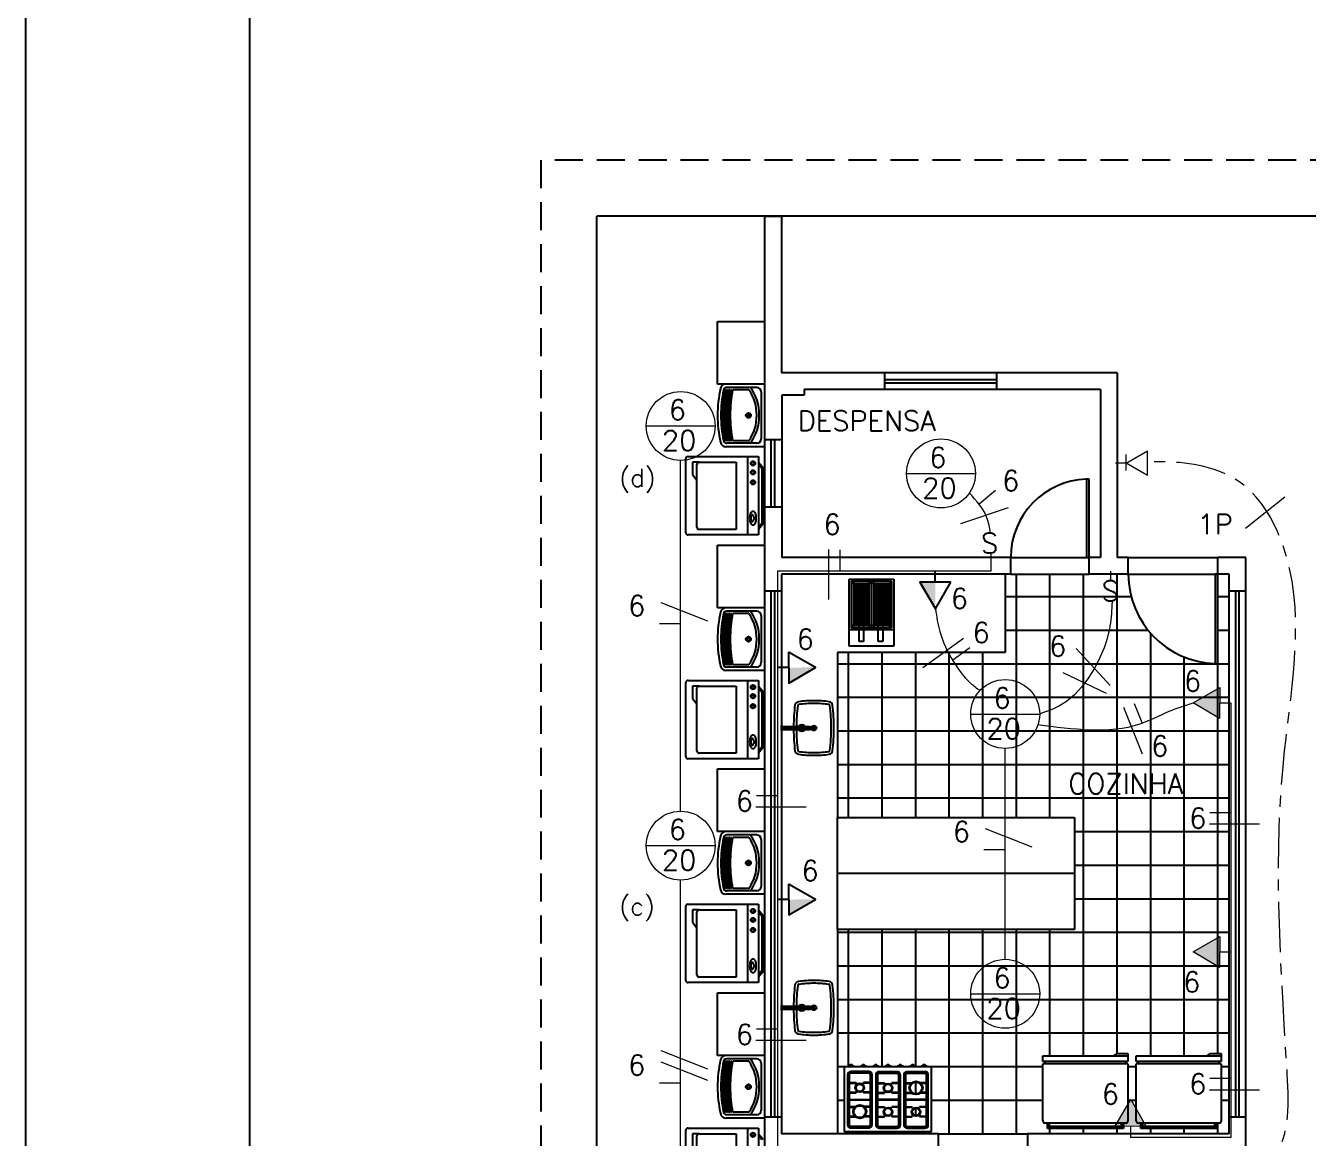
# Model space of a CAD drawing. Extents: x 1.6 to 100.8, y -3.3 to 55.9.
# Drawn here: x 2.54 to 14.01, y 16.37 to 26.31 of the extents above; entities that cross this region are included whole.
import ezdxf
from ezdxf.enums import TextEntityAlignment as Align

# ---------------------------------------------------------------- set-up
doc = ezdxf.new("R2010")
doc.units = 0
doc.header["$MEASUREMENT"] = 0
doc.linetypes.add('CENTER2', pattern=[1.125, 0.75, -0.125, 0.125, -0.125])
doc.linetypes.add('HIDDEN', pattern=[0.375, 0.25, -0.125])
doc.layers.get('0').update_dxf_attribs({"linetype": 'CONTINUOUS'})
for name, color, linetype in [('2-MATERIAIS', 2, 'CONTINUOUS'), ('FIACAO', 6, 'CONTINUOUS'), ('INTE-TOM', 4, 'CONTINUOUS'), ('Texto', 2, 'CONTINUOUS'), ('Tub_Eletr_parede', 3, 'CONTINUOUS'), ('Tub_Tel_piso', 230, 'HIDDEN')]:
    doc.layers.add(name, color=color, linetype=linetype)
doc.styles.add('ROMANS', font='romans.shx')
doc.styles.add('TXT_TEXTO', font='ROMANS.shx')

# ---------------------------------------------------------------- blocks, each defined once
blk = doc.blocks.new('T5')
at = {"layer": 'INTE-TOM'}
blk.add_line((0, 0.05), (0, 0), dxfattribs=at)
blk.add_lwpolyline([(-0.0689, 0.0495), (0.0689, 0.0505), (-0.0009, 0.1694)], close=True, dxfattribs=at)
blk.add_solid([(0, 0.05), (-0.0009, 0.1694), (0.0689, 0.0505)], dxfattribs=at)

msp = doc.modelspace()

# ---------------------------------------------------------------- linework, layer by layer
msp.add_line((2.544, 55.932), (2.544, 0.867))
at = {"color": 170}
msp.add_line((4.544, 54.932), (4.544, 1.867), dxfattribs=at)
at = {"color": 8, "linetype": 'HIDDEN'}
for p, q in [((25.147, 25.108), (7.147, 25.108)), ((7.147, 25.108), (7.147, 9.108)), ((13.297, 16.559), (13.447, 16.559))]:
    msp.add_line(p, q, dxfattribs=at)
at = {"color": 8}
for p, q in [((7.647, 9.608), (7.647, 24.608)), ((9.147, 24.608), (7.647, 24.608)), ((9.147, 24.608), (9.147, 9.608)), ((24.647, 24.608), (9.147, 24.608)), ((9.147, 24.608), (9.297, 24.608)), ((9.297, 24.608), (9.297, 23.209)), ((8.727, 23.108), (8.727, 23.668)), ((8.727, 23.668), (9.147, 23.668)), ((9.147, 23.668), (9.147, 23.108)), ((12.297, 23.209), (9.297, 23.209)), ((10.222, 23.059), (10.222, 23.209)), ((11.222, 23.059), (11.222, 23.209)), ((12.297, 23.209), (12.297, 21.559)), ((9.147, 23.108), (8.727, 23.108)), ((8.794, 23.057), (8.787, 23.057)), ((9.147, 23.108), (8.801, 23.108)), ((8.808, 23.057), (8.801, 23.057)), ((9.077, 23.078), (8.809, 23.078)), ((8.823, 23.057), (8.815, 23.057)), ((8.837, 23.057), (8.83, 23.057)), ((8.851, 23.057), (8.844, 23.057)), ((9.006, 23.057), (8.862, 23.057)), ((9.117, 23.038), (9.117, 22.618)), ((9.147, 23.108), (9.147, 22.548)), ((12.147, 23.059), (9.5, 23.059)), ((9.5, 23.059), (9.5, 23.008)), ((10.222, 23.149), (11.222, 23.149)), ((10.222, 23.119), (11.222, 23.119)), ((12.147, 23.059), (12.147, 21.559)), ((9.3, 23.008), (9.3, 21.559)), ((9.5, 23.008), (9.3, 23.008)), ((8.794, 22.6), (8.787, 22.6)), ((8.808, 22.6), (8.801, 22.6)), ((9.077, 22.578), (8.809, 22.578)), ((8.823, 22.6), (8.815, 22.6)), ((8.837, 22.6), (8.83, 22.6)), ((8.851, 22.6), (8.844, 22.6)), ((9.006, 22.6), (8.862, 22.6)), ((9.297, 22.609), (9.147, 22.609)), ((9.207, 22.009), (9.207, 22.609)), ((9.237, 22.009), (9.237, 22.609)), ((9.147, 22.548), (8.801, 22.548)), ((8.443, 21.779), (8.443, 22.439)), ((8.463, 22.459), (9.093, 22.459)), ((8.563, 22.409), (8.503, 22.409)), ((8.503, 22.409), (8.503, 22.299)), ((8.543, 21.829), (8.543, 22.389)), ((8.563, 22.409), (8.893, 22.409)), ((8.893, 22.409), (8.893, 21.809)), ((8.993, 22.459), (8.993, 21.759)), ((9.093, 22.459), (9.093, 21.759)), ((9.093, 22.409), (9.133, 22.359)), ((9.093, 22.4), (9.127, 22.357)), ((9.093, 22.392), (9.122, 22.356)), ((9.122, 22.356), (9.122, 21.863)), ((9.127, 22.357), (9.127, 21.862)), ((9.133, 22.359), (9.133, 21.859)), ((8.503, 22.299), (8.543, 22.249)), ((12.047, 22.259), (12.022, 22.259)), ((12.022, 22.259), (12.022, 21.559)), ((12.047, 21.559), (12.047, 22.259)), ((9.297, 22.009), (9.147, 22.009)), ((8.893, 21.809), (8.563, 21.809)), ((9.122, 21.863), (9.093, 21.827)), ((9.127, 21.862), (9.093, 21.819)), ((9.133, 21.859), (9.093, 21.809)), ((9.093, 21.759), (8.463, 21.759)), ((8.727, 21.108), (8.727, 21.668)), ((8.727, 21.668), (9.147, 21.668)), ((9.147, 21.668), (9.147, 21.108)), ((11.347, 21.559), (9.3, 21.559)), ((11.347, 21.409), (11.347, 21.559)), ((11.347, 21.559), (12.047, 21.559)), ((12.022, 21.559), (12.047, 21.559)), ((12.147, 21.559), (12.047, 21.559)), ((12.047, 21.409), (12.047, 21.559)), ((12.397, 21.559), (12.297, 21.559)), ((12.397, 21.409), (12.397, 21.559)), ((12.397, 21.559), (13.197, 21.559)), ((13.197, 21.409), (13.197, 21.559)), ((13.447, 21.559), (13.197, 21.559)), ((13.447, 16.259), (13.447, 21.559)), ((9.297, 21.409), (9.297, 16.409)), ((11.347, 21.409), (9.297, 21.409)), ((9.902, 20.765), (9.902, 21.365)), ((9.902, 21.365), (10.302, 21.365)), ((9.922, 21.345), (9.922, 20.93)), ((10.282, 21.345), (9.922, 21.345)), ((10.282, 21.325), (9.922, 21.325)), ((9.942, 21.345), (9.942, 20.93)), ((9.942, 21.324), (10.082, 21.324)), ((9.95, 21.325), (9.95, 20.95)), ((9.963, 21.325), (9.963, 20.95)), ((9.975, 21.325), (9.975, 20.95)), ((9.988, 21.325), (9.988, 20.95)), ((10, 21.325), (10, 20.95)), ((10.013, 21.325), (10.013, 20.95)), ((10.025, 21.325), (10.025, 20.95)), ((10.038, 21.325), (10.038, 20.95)), ((10.05, 21.325), (10.05, 20.95)), ((10.063, 21.325), (10.063, 20.95)), ((10.075, 21.325), (10.075, 20.95)), ((10.082, 20.93), (10.082, 21.345)), ((10.102, 20.93), (10.102, 21.345)), ((10.122, 20.93), (10.122, 21.345)), ((10.122, 21.324), (10.262, 21.324)), ((10.125, 21.325), (10.125, 20.95)), ((10.138, 21.325), (10.138, 20.95)), ((10.15, 21.325), (10.15, 20.95)), ((10.163, 21.325), (10.163, 20.95)), ((10.175, 21.325), (10.175, 20.95)), ((10.188, 21.325), (10.188, 20.95)), ((10.2, 21.325), (10.2, 20.95)), ((10.213, 21.325), (10.213, 20.95)), ((10.225, 21.325), (10.225, 20.95)), ((10.238, 21.325), (10.238, 20.95)), ((10.25, 21.325), (10.25, 20.95)), ((10.262, 21.345), (10.262, 20.93)), ((10.282, 21.345), (10.282, 20.93)), ((10.302, 21.365), (10.302, 20.765)), ((11.297, 21.409), (11.297, 20.709)), ((11.347, 21.409), (12.047, 21.409)), ((11.347, 21.409), (12.047, 21.409)), ((11.397, 19.234), (11.397, 21.409)), ((11.697, 19.234), (11.697, 21.409)), ((11.997, 17.104), (11.997, 21.409)), ((12.397, 21.409), (12.047, 21.409)), ((12.297, 17.124), (12.297, 21.409)), ((12.397, 21.409), (13.197, 21.409)), ((13.197, 21.409), (13.172, 21.409)), ((13.172, 21.409), (13.172, 20.609)), ((13.297, 21.409), (13.197, 21.409)), ((13.197, 20.609), (13.197, 21.409)), ((13.297, 16.409), (13.297, 21.409)), ((9.147, 21.259), (9.297, 21.259)), ((9.207, 16.559), (9.207, 21.259)), ((9.237, 16.559), (9.237, 21.259)), ((9.942, 21.312), (10.082, 21.312)), ((9.942, 21.299), (10.082, 21.299)), ((9.942, 21.287), (10.082, 21.287)), ((9.942, 21.274), (10.082, 21.274)), ((9.942, 21.262), (10.082, 21.262)), ((9.942, 21.249), (10.082, 21.249)), ((9.942, 21.237), (10.082, 21.237)), ((9.942, 21.224), (10.082, 21.224)), ((9.942, 21.212), (10.082, 21.212)), ((10.122, 21.312), (10.262, 21.312)), ((10.122, 21.299), (10.262, 21.299)), ((10.122, 21.287), (10.262, 21.287)), ((10.122, 21.274), (10.262, 21.274)), ((10.122, 21.262), (10.262, 21.262)), ((10.122, 21.249), (10.262, 21.249)), ((10.122, 21.237), (10.262, 21.237)), ((10.122, 21.224), (10.262, 21.224)), ((10.122, 21.212), (10.262, 21.212)), ((11.297, 21.209), (12.422, 21.209)), ((13.197, 21.209), (13.297, 21.209)), ((13.297, 21.259), (13.447, 21.259)), ((13.357, 16.559), (13.357, 21.259)), ((13.387, 16.559), (13.387, 21.259)), ((9.147, 21.108), (8.727, 21.108)), ((9.147, 21.108), (8.801, 21.108)), ((9.147, 21.108), (9.147, 20.548)), ((9.942, 21.199), (10.082, 21.199)), ((9.942, 21.187), (10.082, 21.187)), ((9.942, 21.174), (10.082, 21.174)), ((9.942, 21.162), (10.082, 21.162)), ((9.942, 21.149), (10.082, 21.149)), ((9.942, 21.137), (10.082, 21.137)), ((9.942, 21.124), (10.082, 21.124)), ((9.942, 21.112), (10.082, 21.112)), ((9.942, 21.099), (10.082, 21.099)), ((10.122, 21.199), (10.262, 21.199)), ((10.122, 21.187), (10.262, 21.187)), ((10.122, 21.174), (10.262, 21.174)), ((10.122, 21.162), (10.262, 21.162)), ((10.122, 21.149), (10.262, 21.149)), ((10.122, 21.137), (10.262, 21.137)), ((10.122, 21.124), (10.262, 21.124)), ((10.122, 21.112), (10.262, 21.112)), ((10.122, 21.099), (10.262, 21.099)), ((8.794, 21.057), (8.787, 21.057)), ((8.808, 21.057), (8.801, 21.057)), ((9.077, 21.078), (8.809, 21.078)), ((8.823, 21.057), (8.815, 21.057)), ((8.837, 21.057), (8.83, 21.057)), ((8.851, 21.057), (8.844, 21.057)), ((9.006, 21.057), (8.862, 21.057)), ((9.117, 21.038), (9.117, 20.618)), ((9.942, 21.087), (10.082, 21.087)), ((9.942, 21.074), (10.082, 21.074)), ((9.942, 21.062), (10.082, 21.062)), ((9.942, 21.049), (10.082, 21.049)), ((9.942, 21.037), (10.082, 21.037)), ((9.942, 21.024), (10.082, 21.024)), ((9.942, 21.012), (10.082, 21.012)), ((9.942, 20.999), (10.082, 20.999)), ((9.942, 20.987), (10.082, 20.987)), ((9.942, 20.974), (10.082, 20.974)), ((10.122, 21.087), (10.262, 21.087)), ((10.122, 21.074), (10.262, 21.074)), ((10.122, 21.062), (10.262, 21.062)), ((10.122, 21.049), (10.262, 21.049)), ((10.122, 21.037), (10.262, 21.037)), ((10.122, 21.024), (10.262, 21.024)), ((10.122, 21.012), (10.262, 21.012)), ((10.122, 20.999), (10.262, 20.999)), ((10.122, 20.987), (10.262, 20.987)), ((10.122, 20.974), (10.262, 20.974)), ((10.302, 20.91), (9.902, 20.91)), ((10.282, 20.95), (9.922, 20.95)), ((10.282, 20.93), (9.922, 20.93)), ((9.942, 20.962), (10.082, 20.962)), ((9.993, 20.808), (9.993, 20.95)), ((10.032, 20.95), (10.032, 20.808)), ((10.122, 20.962), (10.262, 20.962)), ((10.163, 20.808), (10.163, 20.95)), ((10.202, 20.95), (10.202, 20.808)), ((11.297, 20.909), (12.572, 20.909)), ((12.597, 17.104), (12.597, 20.879)), ((13.197, 20.909), (13.297, 20.909)), ((10.302, 20.765), (9.902, 20.765)), ((10.032, 20.808), (9.993, 20.808)), ((10.202, 20.808), (10.163, 20.808)), ((11.297, 20.709), (9.797, 20.709)), ((9.797, 20.709), (9.797, 19.234)), ((9.897, 19.234), (9.897, 20.709)), ((10.197, 19.234), (10.197, 20.709)), ((10.497, 19.234), (10.497, 20.709)), ((10.797, 19.234), (10.797, 20.709)), ((11.097, 19.234), (11.097, 20.709)), ((12.897, 17.104), (12.897, 20.667)), ((8.794, 20.6), (8.787, 20.6)), ((8.808, 20.6), (8.801, 20.6)), ((9.147, 20.548), (8.801, 20.548)), ((9.077, 20.578), (8.809, 20.578)), ((8.823, 20.6), (8.815, 20.6)), ((8.837, 20.6), (8.83, 20.6)), ((8.851, 20.6), (8.844, 20.6)), ((9.006, 20.6), (8.862, 20.6)), ((9.797, 20.609), (13.172, 20.609)), ((13.172, 20.609), (13.197, 20.609)), ((13.197, 20.609), (13.297, 20.609)), ((13.197, 17.124), (13.197, 20.609)), ((8.443, 19.779), (8.443, 20.439)), ((8.463, 20.459), (9.093, 20.459)), ((8.563, 20.409), (8.503, 20.409)), ((8.503, 20.409), (8.503, 20.299)), ((8.563, 20.409), (8.893, 20.409)), ((8.893, 20.409), (8.893, 19.809)), ((8.993, 20.459), (8.993, 19.759)), ((9.093, 20.459), (9.093, 19.759)), ((9.093, 20.409), (9.133, 20.359)), ((8.503, 20.299), (8.543, 20.249)), ((8.543, 19.829), (8.543, 20.389)), ((9.093, 20.4), (9.127, 20.357)), ((9.093, 20.392), (9.122, 20.356)), ((9.122, 20.356), (9.122, 19.863)), ((9.127, 20.357), (9.127, 19.862)), ((9.133, 20.359), (9.133, 19.859)), ((9.797, 20.309), (13.297, 20.309)), ((9.302, 20.056), (9.297, 20.056)), ((9.302, 20.053), (9.297, 20.053)), ((9.302, 20.048), (9.297, 20.048)), ((9.302, 20.04), (9.297, 20.04)), ((9.302, 20.028), (9.297, 20.028)), ((9.302, 20.02), (9.297, 20.02)), ((9.302, 20.015), (9.297, 20.015)), ((9.302, 20.013), (9.297, 20.013)), ((9.302, 20.047), (9.453, 20.047)), ((9.302, 20.045), (9.453, 20.045)), ((9.302, 20.043), (9.452, 20.043)), ((9.302, 20.038), (9.451, 20.038)), ((9.302, 20.03), (9.451, 20.03)), ((9.302, 20.025), (9.452, 20.025)), ((9.302, 20.023), (9.453, 20.023)), ((9.302, 20.022), (9.453, 20.022)), ((9.508, 20.047), (9.552, 20.047)), ((9.508, 20.045), (9.558, 20.045)), ((9.508, 20.023), (9.558, 20.023)), ((9.508, 20.022), (9.552, 20.022)), ((9.509, 20.043), (9.561, 20.043)), ((9.509, 20.025), (9.56, 20.025)), ((9.51, 20.038), (9.563, 20.038)), ((9.51, 20.03), (9.563, 20.03)), ((9.797, 20.009), (13.297, 20.009)), ((9.122, 19.863), (9.093, 19.827)), ((9.127, 19.862), (9.093, 19.819)), ((9.133, 19.859), (9.093, 19.809)), ((9.093, 19.759), (8.463, 19.759)), ((8.893, 19.809), (8.563, 19.809)), ((8.727, 19.668), (9.147, 19.668)), ((8.727, 19.108), (8.727, 19.668)), ((9.147, 19.668), (9.147, 19.108)), ((9.797, 19.709), (13.297, 19.709)), ((9.797, 19.409), (13.297, 19.409)), ((9.797, 18.234), (9.797, 19.234)), ((9.797, 19.234), (11.917, 19.234)), ((11.917, 19.234), (11.917, 18.234)), ((9.147, 19.108), (8.727, 19.108)), ((8.794, 19.057), (8.787, 19.057)), ((9.147, 19.108), (8.801, 19.108)), ((8.808, 19.057), (8.801, 19.057)), ((9.077, 19.078), (8.809, 19.078)), ((8.823, 19.057), (8.815, 19.057)), ((8.837, 19.057), (8.83, 19.057)), ((8.851, 19.057), (8.844, 19.057)), ((9.006, 19.057), (8.862, 19.057)), ((9.117, 19.038), (9.117, 18.618)), ((9.147, 19.108), (9.147, 18.548)), ((11.917, 19.109), (13.297, 19.109)), ((11.917, 18.809), (13.297, 18.809)), ((11.917, 18.734), (9.797, 18.734)), ((8.794, 18.6), (8.787, 18.6)), ((8.808, 18.6), (8.801, 18.6)), ((9.077, 18.578), (8.809, 18.578)), ((8.823, 18.6), (8.815, 18.6)), ((8.837, 18.6), (8.83, 18.6)), ((8.851, 18.6), (8.844, 18.6)), ((9.006, 18.6), (8.862, 18.6)), ((8.463, 18.459), (9.093, 18.459)), ((9.147, 18.548), (8.801, 18.548)), ((8.993, 18.459), (8.993, 17.759)), ((9.093, 18.459), (9.093, 17.759)), ((11.917, 18.509), (13.297, 18.509)), ((8.443, 17.779), (8.443, 18.439)), ((8.563, 18.409), (8.503, 18.409)), ((8.503, 18.409), (8.503, 18.299)), ((8.543, 17.829), (8.543, 18.389)), ((8.563, 18.409), (8.893, 18.409)), ((8.893, 18.409), (8.893, 17.809)), ((9.093, 18.409), (9.133, 18.359)), ((9.093, 18.4), (9.127, 18.357)), ((9.093, 18.392), (9.122, 18.356)), ((9.122, 18.356), (9.122, 17.863)), ((9.127, 18.357), (9.127, 17.862)), ((9.133, 18.359), (9.133, 17.859)), ((8.503, 18.299), (8.543, 18.249)), ((11.917, 18.234), (9.797, 18.234)), ((9.797, 18.234), (9.797, 16.909)), ((9.897, 17.007), (9.897, 18.234)), ((10.197, 17.007), (10.197, 18.234)), ((10.497, 17.007), (10.497, 18.234)), ((10.797, 16.409), (10.797, 18.234)), ((11.097, 16.409), (11.097, 18.234)), ((11.397, 16.409), (11.397, 18.234)), ((11.697, 17.104), (11.697, 18.234)), ((9.797, 18.209), (13.297, 18.209)), ((9.797, 17.909), (13.297, 17.909)), ((8.893, 17.809), (8.563, 17.809)), ((9.122, 17.863), (9.093, 17.827)), ((9.127, 17.862), (9.093, 17.819)), ((9.133, 17.859), (9.093, 17.809)), ((9.093, 17.759), (8.463, 17.759)), ((8.727, 17.108), (8.727, 17.668)), ((8.727, 17.668), (9.147, 17.668)), ((9.147, 17.668), (9.147, 17.108)), ((9.297, 17.512), (9.297, 17.557)), ((9.297, 17.557), (9.302, 17.557)), ((9.302, 17.556), (9.297, 17.556)), ((9.302, 17.553), (9.297, 17.553)), ((9.302, 17.548), (9.297, 17.548)), ((9.302, 17.54), (9.297, 17.54)), ((9.302, 17.557), (9.302, 17.512)), ((9.302, 17.547), (9.453, 17.547)), ((9.302, 17.545), (9.453, 17.545)), ((9.302, 17.543), (9.452, 17.543)), ((9.302, 17.538), (9.451, 17.538)), ((9.508, 17.547), (9.552, 17.547)), ((9.508, 17.545), (9.558, 17.545)), ((9.509, 17.543), (9.561, 17.543)), ((9.51, 17.538), (9.563, 17.538)), ((9.797, 17.609), (13.297, 17.609)), ((9.302, 17.528), (9.297, 17.528)), ((9.302, 17.52), (9.297, 17.52)), ((9.302, 17.515), (9.297, 17.515)), ((9.302, 17.513), (9.297, 17.513)), ((9.302, 17.512), (9.297, 17.512)), ((9.302, 17.53), (9.451, 17.53)), ((9.302, 17.525), (9.452, 17.525)), ((9.302, 17.523), (9.453, 17.523)), ((9.302, 17.522), (9.453, 17.522)), ((9.508, 17.523), (9.558, 17.523)), ((9.508, 17.522), (9.552, 17.522)), ((9.509, 17.525), (9.56, 17.525)), ((9.51, 17.53), (9.563, 17.53)), ((9.797, 17.309), (13.297, 17.309)), ((9.147, 17.108), (8.727, 17.108)), ((9.147, 17.108), (8.801, 17.108)), ((9.077, 17.078), (8.809, 17.078)), ((9.147, 17.108), (9.147, 16.548)), ((11.634, 17.054, -0.4), (11.634, 17.104, -0.4)), ((11.634, 17.104, -0.4), (12.394, 17.104, -0.4)), ((12.294, 17.124, -0.4), (12.264, 17.104, -0.4)), ((12.294, 17.124, -0.4), (12.394, 17.124, -0.4)), ((12.394, 17.124, -0.4), (12.394, 17.054, -0.4)), ((12.468, 17.054, -0.4), (12.468, 17.104, -0.4)), ((12.468, 17.104, -0.4), (13.228, 17.104, -0.4)), ((13.128, 17.124, -0.4), (13.098, 17.104, -0.4)), ((13.128, 17.124, -0.4), (13.228, 17.124, -0.4)), ((13.228, 17.124, -0.4), (13.228, 17.054, -0.4)), ((8.794, 17.057), (8.787, 17.057)), ((8.808, 17.057), (8.801, 17.057)), ((8.823, 17.057), (8.815, 17.057)), ((8.837, 17.057), (8.83, 17.057)), ((8.851, 17.057), (8.844, 17.057)), ((9.006, 17.057), (8.862, 17.057)), ((9.117, 17.038), (9.117, 16.618)), ((9.797, 17.009), (11.634, 17.009)), ((10.639, 17.007), (9.859, 17.007)), ((9.859, 17.007), (9.859, 16.427)), ((9.947, 17.012), (9.893, 17.012)), ((9.912, 17.023), (9.904, 17.014)), ((9.904, 17.014), (9.937, 17.014)), ((9.928, 17.023), (9.912, 17.023)), ((10.077, 16.965), (9.917, 16.965)), ((9.937, 17.014), (9.928, 17.023)), ((10.057, 17.012), (10.003, 17.012)), ((10.022, 17.023), (10.014, 17.014)), ((10.014, 17.014), (10.047, 17.014)), ((10.038, 17.023), (10.022, 17.023)), ((10.047, 17.014), (10.038, 17.023)), ((10.167, 17.012), (10.113, 17.012)), ((10.132, 17.023), (10.124, 17.014)), ((10.124, 17.014), (10.157, 17.014)), ((10.148, 17.023), (10.132, 17.023)), ((10.157, 17.014), (10.148, 17.023)), ((10.33, 16.963), (10.17, 16.963)), ((10.197, 16.953), (10.197, 16.963)), ((10.277, 17.012), (10.223, 17.012)), ((10.242, 17.023), (10.234, 17.014)), ((10.234, 17.014), (10.267, 17.014)), ((10.258, 17.023), (10.242, 17.023)), ((10.267, 17.014), (10.258, 17.023)), ((10.387, 17.012), (10.333, 17.012)), ((10.352, 17.023), (10.344, 17.014)), ((10.344, 17.014), (10.377, 17.014)), ((10.368, 17.023), (10.352, 17.023)), ((10.377, 17.014), (10.368, 17.023)), ((10.58, 16.963), (10.42, 16.963)), ((10.497, 17.012), (10.443, 17.012)), ((10.462, 17.023), (10.454, 17.014)), ((10.454, 17.014), (10.487, 17.014)), ((10.478, 17.023), (10.462, 17.023)), ((10.487, 17.014), (10.478, 17.023)), ((10.497, 16.953), (10.497, 16.963)), ((10.6, 17.012), (10.546, 17.012)), ((10.565, 17.023), (10.556, 17.014)), ((10.556, 17.014), (10.59, 17.014)), ((10.581, 17.023), (10.565, 17.023)), ((10.59, 17.014), (10.581, 17.023)), ((10.639, 16.427), (10.639, 17.007)), ((12.394, 17.054, -0.4), (11.634, 17.054, -0.4)), ((12.394, 17.034, -0.4), (11.634, 17.034, -0.4)), ((11.634, 16.524, -0.4), (11.634, 17.034, -0.4)), ((11.654, 17.034, -0.4), (11.654, 17.054, -0.4)), ((12.374, 17.034, -0.4), (12.374, 17.054, -0.4)), ((12.394, 17.034, -0.4), (12.394, 16.524, -0.4)), ((12.394, 17.009), (12.468, 17.009)), ((13.228, 17.054, -0.4), (12.468, 17.054, -0.4)), ((13.228, 17.034, -0.4), (12.468, 17.034, -0.4)), ((12.468, 16.524, -0.4), (12.468, 17.034, -0.4)), ((12.488, 17.034, -0.4), (12.488, 17.054, -0.4)), ((13.208, 17.034, -0.4), (13.208, 17.054, -0.4)), ((13.228, 17.034, -0.4), (13.228, 16.524, -0.4)), ((13.228, 17.009), (13.297, 17.009)), ((9.797, 16.909), (9.797, 16.909)), ((9.797, 16.909), (9.797, 16.409)), ((9.887, 16.935), (9.887, 16.49)), ((9.897, 16.468), (9.897, 16.957)), ((9.897, 16.935), (9.897, 16.49)), ((9.902, 16.935), (9.902, 16.49)), ((9.902, 16.865), (9.965, 16.865)), ((9.902, 16.86), (9.965, 16.86)), ((10.077, 16.955), (9.917, 16.955)), ((10.077, 16.95), (9.917, 16.95)), ((9.965, 16.86), (9.965, 16.865)), ((10.092, 16.865), (10.03, 16.865)), ((10.03, 16.86), (10.03, 16.865)), ((10.092, 16.86), (10.03, 16.86)), ((10.092, 16.49), (10.092, 16.935)), ((10.097, 16.49), (10.097, 16.935)), ((10.107, 16.49), (10.107, 16.935)), ((10.14, 16.933), (10.14, 16.488)), ((10.15, 16.933), (10.15, 16.488)), ((10.155, 16.933), (10.155, 16.488)), ((10.155, 16.863), (10.218, 16.863)), ((10.155, 16.858), (10.218, 16.858)), ((10.33, 16.953), (10.17, 16.953)), ((10.33, 16.948), (10.17, 16.948)), ((10.218, 16.858), (10.218, 16.863)), ((10.283, 16.858), (10.283, 16.863)), ((10.345, 16.863), (10.283, 16.863)), ((10.345, 16.858), (10.283, 16.858)), ((10.345, 16.488), (10.345, 16.933)), ((10.35, 16.488), (10.35, 16.933)), ((10.36, 16.488), (10.36, 16.933)), ((10.39, 16.933), (10.39, 16.488)), ((10.4, 16.933), (10.4, 16.488)), ((10.405, 16.933), (10.405, 16.488)), ((10.405, 16.863), (10.467, 16.863)), ((10.405, 16.858), (10.467, 16.858)), ((10.58, 16.953), (10.42, 16.953)), ((10.58, 16.948), (10.42, 16.948)), ((10.467, 16.858), (10.467, 16.863)), ((10.497, 16.758), (10.497, 16.878)), ((10.595, 16.863), (10.532, 16.863)), ((10.532, 16.858), (10.532, 16.863)), ((10.595, 16.858), (10.532, 16.858)), ((10.595, 16.488), (10.595, 16.933)), ((10.6, 16.488), (10.6, 16.933)), ((10.61, 16.488), (10.61, 16.933)), ((9.902, 16.779), (9.965, 16.779)), ((9.902, 16.774), (9.965, 16.774)), ((9.965, 16.779), (9.965, 16.774)), ((10.092, 16.779), (10.03, 16.779)), ((10.03, 16.779), (10.03, 16.774)), ((10.092, 16.774), (10.03, 16.774)), ((10.155, 16.777), (10.218, 16.777)), ((10.155, 16.772), (10.218, 16.772)), ((10.218, 16.777), (10.218, 16.772)), ((10.283, 16.777), (10.283, 16.772)), ((10.345, 16.777), (10.283, 16.777)), ((10.345, 16.772), (10.283, 16.772)), ((10.405, 16.777), (10.467, 16.777)), ((10.405, 16.772), (10.467, 16.772)), ((10.467, 16.777), (10.467, 16.772)), ((10.595, 16.777), (10.532, 16.777)), ((10.532, 16.777), (10.532, 16.772)), ((10.595, 16.772), (10.532, 16.772)), ((9.797, 16.709), (9.859, 16.709)), ((9.887, 16.709), (9.897, 16.709)), ((9.902, 16.715), (10.092, 16.715)), ((9.902, 16.71), (10.092, 16.71)), ((9.902, 16.652), (9.965, 16.652)), ((9.902, 16.647), (9.965, 16.647)), ((9.965, 16.647), (9.965, 16.652)), ((10.092, 16.652), (10.03, 16.652)), ((10.03, 16.647), (10.03, 16.652)), ((10.092, 16.647), (10.03, 16.647)), ((10.097, 16.709), (10.107, 16.709)), ((10.14, 16.709), (10.15, 16.709)), ((10.345, 16.713), (10.155, 16.713)), ((10.345, 16.708), (10.155, 16.708)), ((10.155, 16.65), (10.218, 16.65)), ((10.155, 16.645), (10.218, 16.645)), ((10.218, 16.645), (10.218, 16.65)), ((10.283, 16.645), (10.283, 16.65)), ((10.345, 16.65), (10.283, 16.65)), ((10.345, 16.645), (10.283, 16.645)), ((10.35, 16.709), (10.36, 16.709)), ((10.39, 16.709), (10.4, 16.709)), ((10.595, 16.713), (10.405, 16.713)), ((10.595, 16.708), (10.405, 16.708)), ((10.405, 16.65), (10.467, 16.65)), ((10.405, 16.645), (10.467, 16.645)), ((10.467, 16.645), (10.467, 16.65)), ((10.497, 16.564), (10.497, 16.644)), ((10.595, 16.65), (10.532, 16.65)), ((10.532, 16.645), (10.532, 16.65)), ((10.595, 16.645), (10.532, 16.645)), ((10.6, 16.709), (10.61, 16.709)), ((10.639, 16.709), (11.634, 16.709)), ((12.394, 16.709), (12.468, 16.709)), ((13.228, 16.709), (13.297, 16.709)), ((8.794, 16.6), (8.787, 16.6)), ((8.808, 16.6), (8.801, 16.6)), ((9.147, 16.548), (8.801, 16.548)), ((9.077, 16.578), (8.809, 16.578)), ((8.823, 16.6), (8.815, 16.6)), ((8.837, 16.6), (8.83, 16.6)), ((8.851, 16.6), (8.844, 16.6)), ((9.006, 16.6), (8.862, 16.6)), ((9.147, 16.559), (9.297, 16.559)), ((9.902, 16.565), (9.965, 16.565)), ((9.902, 16.56), (9.965, 16.56)), ((9.965, 16.565), (9.965, 16.56)), ((10.092, 16.565), (10.03, 16.565)), ((10.03, 16.565), (10.03, 16.56)), ((10.092, 16.56), (10.03, 16.56)), ((10.155, 16.563), (10.218, 16.563)), ((10.155, 16.558), (10.218, 16.558)), ((10.218, 16.563), (10.218, 16.558)), ((10.283, 16.563), (10.283, 16.558)), ((10.345, 16.563), (10.283, 16.563)), ((10.345, 16.558), (10.283, 16.558)), ((10.405, 16.563), (10.467, 16.563)), ((10.405, 16.558), (10.467, 16.558)), ((10.467, 16.563), (10.467, 16.558)), ((10.595, 16.563), (10.532, 16.563)), ((10.532, 16.563), (10.532, 16.558)), ((10.595, 16.558), (10.532, 16.558)), ((12.374, 16.504, -0.4), (11.654, 16.504, -0.4)), ((11.675, 16.455, -0.5), (11.675, 16.504, -0.5)), ((11.684, 16.464, -0.5), (11.684, 16.504, -0.5)), ((11.694, 16.474, -0.5), (11.694, 16.504, -0.5)), ((12.334, 16.504, -0.5), (12.334, 16.474, -0.5)), ((12.344, 16.504, -0.5), (12.344, 16.464, -0.5)), ((12.353, 16.504, -0.5), (12.353, 16.455, -0.5)), ((13.208, 16.504, -0.4), (12.488, 16.504, -0.4)), ((12.509, 16.455, -0.5), (12.509, 16.504, -0.5)), ((12.518, 16.464, -0.5), (12.518, 16.504, -0.5)), ((12.528, 16.474, -0.5), (12.528, 16.504, -0.5)), ((13.168, 16.504, -0.5), (13.168, 16.474, -0.5)), ((13.178, 16.504, -0.5), (13.178, 16.464, -0.5)), ((13.187, 16.504, -0.5), (13.187, 16.455, -0.5)), ((13.197, 16.409), (13.197, 16.504)), ((8.443, 15.779), (8.443, 16.439)), ((8.463, 16.459), (9.093, 16.459)), ((8.563, 16.409), (8.503, 16.409)), ((8.503, 16.409), (8.503, 16.299)), ((8.543, 15.829), (8.543, 16.389)), ((8.563, 16.409), (8.893, 16.409)), ((8.893, 16.409), (8.893, 15.809)), ((8.993, 16.459), (8.993, 15.759)), ((9.093, 16.459), (9.093, 15.759)), ((9.093, 16.409), (9.133, 16.359)), ((9.093, 16.4), (9.127, 16.357)), ((9.093, 16.392), (9.122, 16.356)), ((10.697, 16.409), (9.297, 16.409)), ((9.859, 16.427), (10.639, 16.427)), ((9.897, 16.409), (9.897, 16.427)), ((9.917, 16.475), (10.077, 16.475)), ((9.917, 16.47), (10.077, 16.47)), ((9.917, 16.46), (10.077, 16.46)), ((10.17, 16.473), (10.33, 16.473)), ((10.17, 16.468), (10.33, 16.468)), ((10.17, 16.458), (10.33, 16.458)), ((10.197, 16.458), (10.197, 16.468)), ((10.197, 16.409), (10.197, 16.427)), ((10.42, 16.473), (10.58, 16.473)), ((10.42, 16.468), (10.58, 16.468)), ((10.42, 16.458), (10.58, 16.458)), ((10.497, 16.458), (10.497, 16.468)), ((10.497, 16.409), (10.497, 16.427)), ((10.697, 16.409), (11.497, 16.409)), ((10.697, 16.409), (10.697, 16.259)), ((11.497, 16.409), (11.497, 16.259)), ((13.297, 16.409), (11.497, 16.409)), ((12.353, 16.455, -0.5), (11.675, 16.455, -0.5)), ((12.344, 16.464, -0.5), (11.684, 16.464, -0.5)), ((12.334, 16.474, -0.5), (11.694, 16.474, -0.5)), ((11.697, 16.409), (11.697, 16.455)), ((11.997, 16.409), (11.997, 16.455)), ((12.297, 16.409), (12.297, 16.455)), ((13.187, 16.455, -0.5), (12.509, 16.455, -0.5)), ((13.178, 16.464, -0.5), (12.518, 16.464, -0.5)), ((13.168, 16.474, -0.5), (12.528, 16.474, -0.5)), ((12.597, 16.409), (12.597, 16.455)), ((12.897, 16.409), (12.897, 16.455))]:
    msp.add_line(p, q, dxfattribs=at)
msp.add_lwpolyline([(9.297, 20.012), (9.297, 20.057), (9.302, 20.057), (9.302, 20.012)], close=True, dxfattribs=at)
for centre, radius in [((9.003, 22.828), 0.0225), ((9.003, 22.828), 0.011), ((9.043, 22.399), 0.02), ((9.043, 22.399), 0.0123), ((9.043, 22.319), 0.02), ((9.043, 22.229), 0.02), ((9.043, 22.319), 0.0123), ((9.043, 22.229), 0.0123), ((9.003, 20.828), 0.0225), ((9.003, 20.828), 0.011), ((9.043, 20.399), 0.02), ((9.043, 20.399), 0.0123), ((9.043, 20.319), 0.02), ((9.043, 20.319), 0.0123), ((9.043, 20.229), 0.02), ((9.043, 20.229), 0.0123), ((9.48, 20.034), 0.03), ((9.48, 20.034), 0.0261), ((9.48, 20.034), 0.0151), ((9.48, 20.034), 0.00444), ((9.587, 20.034), 0.0225), ((9.587, 20.034), 0.00825), ((9.003, 18.828), 0.0225), ((9.003, 18.828), 0.011), ((9.043, 18.399), 0.02), ((9.043, 18.319), 0.02), ((9.043, 18.399), 0.0123), ((9.043, 18.229), 0.02), ((9.043, 18.319), 0.0123), ((9.043, 18.229), 0.0123), ((9.48, 17.534), 0.03), ((9.48, 17.534), 0.0261), ((9.48, 17.534), 0.0151), ((9.48, 17.534), 0.00444), ((9.587, 17.534), 0.0225), ((9.587, 17.534), 0.00825), ((9.003, 16.828), 0.0225), ((9.997, 16.819), 0.04), ((9.997, 16.819), 0.033), ((10.25, 16.818), 0.04), ((10.25, 16.818), 0.033), ((10.5, 16.818), 0.06), ((10.5, 16.818), 0.053), ((9.003, 16.828), 0.011), ((9.997, 16.606), 0.06), ((9.997, 16.606), 0.053), ((10.25, 16.604), 0.04), ((10.25, 16.604), 0.033), ((10.5, 16.604), 0.04), ((10.5, 16.604), 0.033), ((9.043, 16.399), 0.02), ((9.043, 16.399), 0.0123)]:
    msp.add_circle(centre, radius, dxfattribs=at)
for centre, radius, start, end in [((9.91, 22.828), 1.183, 168.2868, 180), ((8.801, 23.058), 0.05, 90, 168.2868), ((9.91, 22.828), 1.153, 168.7018, 180), ((9.969, 22.837), 1.202, 169.4577, 180.4155), ((9.969, 22.837), 1.195, 169.3953, 180.4155), ((8.809, 23.048), 0.03, 90, 168.7018), ((9.969, 22.837), 1.188, 169.3321, 180.4155), ((9.969, 22.837), 1.181, 169.2681, 180.4155), ((9.969, 22.837), 1.174, 169.2033, 180.4155), ((9.969, 22.837), 1.167, 169.1378, 180.4155), ((9.969, 22.837), 1.16, 169.0715, 180.4155), ((9.969, 22.837), 1.153, 169.0043, 180.4155), ((9.969, 22.837), 1.146, 168.9363, 180.4155), ((9.969, 22.837), 1.139, 168.8675, 180.4155), ((9.972, 22.837), 1.132, 168.7978, 180.4155), ((8.689, 22.833), 0.388, 359.2963, 35.1797), ((8.701, 22.841), 0.397, 358.2163, 36.789), ((9.077, 23.038), 0.04, 0, 90), ((9.91, 22.828), 1.183, 180, 191.7132), ((9.91, 22.828), 1.153, 180, 191.2982), ((9.969, 22.82), 1.202, 179.5845, 190.5423), ((9.969, 22.82), 1.195, 179.5845, 190.6047), ((9.969, 22.82), 1.188, 179.5845, 190.6679), ((9.969, 22.82), 1.181, 179.5845, 190.7319), ((9.969, 22.82), 1.174, 179.5845, 190.7967), ((9.969, 22.82), 1.167, 179.5845, 190.8622), ((9.969, 22.82), 1.16, 179.5845, 190.9285), ((9.969, 22.82), 1.153, 179.5845, 190.9957), ((9.969, 22.82), 1.146, 179.5845, 191.0637), ((9.969, 22.82), 1.139, 179.5845, 191.1325), ((9.972, 22.82), 1.132, 179.5845, 191.2022), ((8.689, 22.824), 0.388, 324.8203, 0.7037), ((8.701, 22.816), 0.397, 323.211, 1.7837), ((8.801, 22.598), 0.05, 191.7132, 270), ((8.809, 22.608), 0.03, 191.2982, 270), ((9.077, 22.618), 0.04, 270, 0), ((8.463, 22.439), 0.02, 90, 180), ((8.563, 22.389), 0.02, 90, 180), ((12.047, 21.559), 0.7, 92.0833, 180), ((9.133, 21.909), 0.12, 168.2991, 180), ((9.133, 21.909), 0.12, 180, 191.7009), ((9.088, 21.919), 0.0743, 153.4349, 168.2991), ((9.06, 21.933), 0.0431, 129.6393, 153.4349), ((9.083, 21.909), 0.0598, 168.2991, 180), ((9.083, 21.909), 0.0598, 180, 191.7009), ((9.061, 21.914), 0.0372, 153.4349, 168.2991), ((9.061, 21.905), 0.0372, 191.7009, 206.5651), ((9.047, 21.921), 0.0215, 129.6393, 153.4349), ((9.043, 21.954), 0.0159, 90, 129.6393), ((9.038, 21.932), 0.00797, 90, 129.6393), ((9.038, 21.932), 0.00797, 50.3607, 90), ((9.043, 21.954), 0.0159, 50.3607, 90), ((9.029, 21.921), 0.0215, 26.5651, 50.3607), ((9.015, 21.914), 0.0372, 11.7009, 26.5651), ((9.015, 21.905), 0.0372, 333.4349, 348.2991), ((8.993, 21.909), 0.0598, 0, 11.7009), ((8.993, 21.909), 0.0598, 348.2991, 0), ((9.026, 21.933), 0.0431, 26.5651, 50.3607), ((8.998, 21.919), 0.0743, 11.7009, 26.5651), ((8.953, 21.909), 0.12, 0, 11.7009), ((8.953, 21.909), 0.12, 348.2991, 0), ((8.463, 21.779), 0.02, 180, 270), ((8.563, 21.829), 0.02, 180, 270), ((9.088, 21.9), 0.0743, 191.7009, 206.5651), ((9.06, 21.886), 0.0431, 206.5651, 230.3607), ((9.047, 21.898), 0.0215, 206.5651, 230.3607), ((9.038, 21.887), 0.00797, 230.3607, 270), ((9.043, 21.865), 0.0159, 230.3607, 270), ((9.038, 21.887), 0.00797, 270, 309.6393), ((9.029, 21.898), 0.0215, 309.6393, 333.4349), ((9.043, 21.865), 0.0159, 270, 309.6393), ((9.026, 21.886), 0.0431, 309.6393, 333.4349), ((8.998, 21.9), 0.0743, 333.4349, 348.2991), ((13.197, 21.409), 0.8, 180, 268.1812), ((8.801, 21.058), 0.05, 90, 168.2868), ((9.91, 20.828), 1.183, 168.2868, 180), ((9.91, 20.828), 1.153, 168.7018, 180), ((9.969, 20.837), 1.202, 169.4577, 180.4155), ((9.969, 20.837), 1.195, 169.3953, 180.4155), ((8.809, 21.048), 0.03, 90, 168.7018), ((9.969, 20.837), 1.188, 169.3321, 180.4155), ((9.969, 20.837), 1.181, 169.2681, 180.4155), ((9.969, 20.837), 1.174, 169.2033, 180.4155), ((9.969, 20.837), 1.167, 169.1378, 180.4155), ((9.969, 20.837), 1.16, 169.0715, 180.4155), ((9.969, 20.837), 1.153, 169.0043, 180.4155), ((9.969, 20.837), 1.146, 168.9363, 180.4155), ((9.969, 20.837), 1.139, 168.8675, 180.4155), ((9.972, 20.837), 1.132, 168.7978, 180.4155), ((8.689, 20.833), 0.388, 359.2963, 35.1797), ((8.701, 20.841), 0.397, 358.2163, 36.789), ((9.077, 21.038), 0.04, 0, 90), ((9.91, 20.828), 1.183, 180, 191.7132), ((9.91, 20.828), 1.153, 180, 191.2982), ((9.969, 20.82), 1.202, 179.5845, 190.5423), ((9.969, 20.82), 1.195, 179.5845, 190.6047), ((9.969, 20.82), 1.188, 179.5845, 190.6679), ((9.969, 20.82), 1.181, 179.5845, 190.7319), ((9.969, 20.82), 1.174, 179.5845, 190.7967), ((9.969, 20.82), 1.167, 179.5845, 190.8622), ((9.969, 20.82), 1.16, 179.5845, 190.9285), ((9.969, 20.82), 1.153, 179.5845, 190.9957), ((9.969, 20.82), 1.146, 179.5845, 191.0637), ((9.969, 20.82), 1.139, 179.5845, 191.1325), ((9.972, 20.82), 1.132, 179.5845, 191.2022), ((8.689, 20.824), 0.388, 324.8203, 0.7037), ((8.701, 20.816), 0.397, 323.211, 1.7837), ((8.801, 20.598), 0.05, 191.7132, 270), ((8.809, 20.608), 0.03, 191.2982, 270), ((9.077, 20.618), 0.04, 270, 0), ((8.463, 20.439), 0.02, 90, 180), ((8.563, 20.389), 0.02, 90, 180), ((11.15, 20.033), 1.744, 173.2713, 179.5429), ((9.454, 20.233), 0.036, 98.18, 173.2558), ((11.134, 20.034), 1.703, 173.2558, 179.5794), ((9.454, 20.233), 0.011, 98.18, 173.2558), ((9.587, 19.31), 0.968, 90, 98.18), ((9.587, 19.31), 0.943, 90, 98.18), ((9.587, 19.31), 0.968, 81.82, 90), ((9.587, 19.31), 0.943, 81.82, 90), ((9.719, 20.233), 0.011, 6.7442, 81.82), ((9.719, 20.233), 0.036, 6.7442, 81.82), ((8.039, 20.034), 1.703, 0, 6.7442), ((8.039, 20.034), 1.728, 0, 6.7442), ((9.465, 20.06), 0.0151, 240, 0), ((9.496, 20.06), 0.0151, 180, 300), ((9.088, 19.919), 0.0743, 153.4349, 168.2991), ((9.06, 19.933), 0.0431, 129.6393, 153.4349), ((9.043, 19.954), 0.0159, 90, 129.6393), ((9.043, 19.954), 0.0159, 50.3607, 90), ((9.026, 19.933), 0.0431, 26.5651, 50.3607), ((8.998, 19.919), 0.0743, 11.7009, 26.5651), ((11.134, 20.034), 1.728, 180.4206, 186.7442), ((11.134, 20.034), 1.703, 180.4206, 186.7442), ((9.45, 20.034), 0.0151, 300, 60), ((9.465, 20.008), 0.0151, 360, 120), ((9.496, 20.008), 0.0151, 60, 180), ((9.511, 20.034), 0.0151, 120, 240), ((9.532, 20.034), 0.0125, 270, 90), ((9.543, 20.034), 0.0125, 270, 90), ((9.548, 20.034), 0.0125, 270, 90), ((9.552, 20.034), 0.0125, 270, 90), ((8.039, 20.034), 1.703, 353.2558, 0), ((8.039, 20.034), 1.728, 353.2558, 0), ((8.563, 19.829), 0.02, 180, 270), ((9.133, 19.909), 0.12, 168.2991, 180), ((9.133, 19.909), 0.12, 180, 191.7009), ((9.088, 19.9), 0.0743, 191.7009, 206.5651), ((9.06, 19.886), 0.0431, 206.5651, 230.3607), ((9.083, 19.909), 0.0598, 168.2991, 180), ((9.083, 19.909), 0.0598, 180, 191.7009), ((9.061, 19.914), 0.0372, 153.4349, 168.2991), ((9.061, 19.905), 0.0372, 191.7009, 206.5651), ((9.047, 19.921), 0.0215, 129.6393, 153.4349), ((9.047, 19.898), 0.0215, 206.5651, 230.3607), ((9.038, 19.932), 0.00797, 90, 129.6393), ((9.038, 19.887), 0.00797, 230.3607, 270), ((9.043, 19.865), 0.0159, 230.3607, 270), ((9.038, 19.932), 0.00797, 50.3607, 90), ((9.038, 19.887), 0.00797, 270, 309.6393), ((9.029, 19.921), 0.0215, 26.5651, 50.3607), ((9.029, 19.898), 0.0215, 309.6393, 333.4349), ((9.043, 19.865), 0.0159, 270, 309.6393), ((9.015, 19.914), 0.0372, 11.7009, 26.5651), ((9.015, 19.905), 0.0372, 333.4349, 348.2991), ((8.993, 19.909), 0.0598, 0, 11.7009), ((8.993, 19.909), 0.0598, 348.2991, 0), ((9.026, 19.886), 0.0431, 309.6393, 333.4349), ((8.998, 19.9), 0.0743, 333.4349, 348.2991), ((8.953, 19.909), 0.12, 0, 11.7009), ((8.953, 19.909), 0.12, 348.2991, 0), ((9.454, 19.835), 0.036, 186.7442, 261.82), ((9.454, 19.835), 0.011, 186.7442, 261.82), ((9.719, 19.835), 0.011, 278.18, 353.2558), ((9.719, 19.835), 0.036, 278.18, 353.2558), ((8.463, 19.779), 0.02, 180, 270), ((9.587, 20.758), 0.968, 261.82, 270), ((9.587, 20.758), 0.943, 261.82, 270), ((9.587, 20.758), 0.943, 270, 278.18), ((9.587, 20.758), 0.968, 270, 278.18), ((9.91, 18.828), 1.183, 168.2868, 180), ((8.801, 19.058), 0.05, 90, 168.2868), ((9.91, 18.828), 1.153, 168.7018, 180), ((9.969, 18.837), 1.202, 169.4577, 180.4155), ((9.969, 18.837), 1.195, 169.3953, 180.4155), ((8.809, 19.048), 0.03, 90, 168.7018), ((9.969, 18.837), 1.188, 169.3321, 180.4155), ((9.969, 18.837), 1.181, 169.2681, 180.4155), ((9.969, 18.837), 1.174, 169.2033, 180.4155), ((9.969, 18.837), 1.167, 169.1378, 180.4155), ((9.969, 18.837), 1.16, 169.0715, 180.4155), ((9.969, 18.837), 1.153, 169.0043, 180.4155), ((9.969, 18.837), 1.146, 168.9363, 180.4155), ((9.969, 18.837), 1.139, 168.8675, 180.4155), ((9.972, 18.837), 1.132, 168.7978, 180.4155), ((8.689, 18.833), 0.388, 359.2963, 35.1797), ((8.701, 18.841), 0.397, 358.2163, 36.789), ((9.077, 19.038), 0.04, 0, 90), ((9.91, 18.828), 1.183, 180, 191.7132), ((9.91, 18.828), 1.153, 180, 191.2982), ((9.969, 18.82), 1.202, 179.5845, 190.5423), ((9.969, 18.82), 1.195, 179.5845, 190.6047), ((9.969, 18.82), 1.188, 179.5845, 190.6679), ((9.969, 18.82), 1.181, 179.5845, 190.7319), ((9.969, 18.82), 1.174, 179.5845, 190.7967), ((9.969, 18.82), 1.167, 179.5845, 190.8622), ((9.969, 18.82), 1.16, 179.5845, 190.9285), ((9.969, 18.82), 1.153, 179.5845, 190.9957), ((9.969, 18.82), 1.146, 179.5845, 191.0637), ((9.969, 18.82), 1.139, 179.5845, 191.1325), ((9.972, 18.82), 1.132, 179.5845, 191.2022), ((8.689, 18.824), 0.388, 324.8203, 0.7037), ((8.701, 18.816), 0.397, 323.211, 1.7837), ((8.801, 18.598), 0.05, 191.7132, 270), ((8.809, 18.608), 0.03, 191.2982, 270), ((9.077, 18.618), 0.04, 270, 0), ((8.463, 18.439), 0.02, 90, 180), ((8.563, 18.389), 0.02, 90, 180), ((9.133, 17.909), 0.12, 168.2991, 180), ((9.133, 17.909), 0.12, 180, 191.7009), ((9.088, 17.919), 0.0743, 153.4349, 168.2991), ((9.088, 17.9), 0.0743, 191.7009, 206.5651), ((9.06, 17.933), 0.0431, 129.6393, 153.4349), ((9.083, 17.909), 0.0598, 168.2991, 180), ((9.083, 17.909), 0.0598, 180, 191.7009), ((9.061, 17.914), 0.0372, 153.4349, 168.2991), ((9.061, 17.905), 0.0372, 191.7009, 206.5651), ((9.047, 17.921), 0.0215, 129.6393, 153.4349), ((9.047, 17.898), 0.0215, 206.5651, 230.3607), ((9.043, 17.954), 0.0159, 90, 129.6393), ((9.038, 17.932), 0.00797, 90, 129.6393), ((9.038, 17.887), 0.00797, 230.3607, 270), ((9.038, 17.932), 0.00797, 50.3607, 90), ((9.038, 17.887), 0.00797, 270, 309.6393), ((9.043, 17.954), 0.0159, 50.3607, 90), ((9.029, 17.921), 0.0215, 26.5651, 50.3607), ((9.029, 17.898), 0.0215, 309.6393, 333.4349), ((9.015, 17.914), 0.0372, 11.7009, 26.5651), ((9.015, 17.905), 0.0372, 333.4349, 348.2991), ((8.993, 17.909), 0.0598, 0, 11.7009), ((8.993, 17.909), 0.0598, 348.2991, 0), ((9.026, 17.933), 0.0431, 26.5651, 50.3607), ((8.998, 17.919), 0.0743, 11.7009, 26.5651), ((8.998, 17.9), 0.0743, 333.4349, 348.2991), ((8.953, 17.909), 0.12, 0, 11.7009), ((8.953, 17.909), 0.12, 348.2991, 0), ((8.463, 17.779), 0.02, 180, 270), ((8.563, 17.829), 0.02, 180, 270), ((9.06, 17.886), 0.0431, 206.5651, 230.3607), ((9.043, 17.865), 0.0159, 230.3607, 270), ((9.043, 17.865), 0.0159, 270, 309.6393), ((9.026, 17.886), 0.0431, 309.6393, 333.4349), ((9.454, 17.733), 0.036, 98.18, 173.2558), ((9.587, 16.81), 0.968, 90, 98.18), ((9.587, 16.81), 0.968, 81.82, 90), ((9.719, 17.733), 0.036, 6.7442, 81.82), ((11.15, 17.533), 1.744, 173.2713, 179.5429), ((11.134, 17.534), 1.703, 173.2558, 179.5794), ((9.454, 17.733), 0.011, 98.18, 173.2558), ((9.587, 16.81), 0.943, 90, 98.18), ((9.587, 16.81), 0.943, 81.82, 90), ((9.719, 17.733), 0.011, 6.7442, 81.82), ((8.039, 17.534), 1.703, 0, 6.7442), ((8.039, 17.534), 1.728, 0, 6.7442), ((9.465, 17.56), 0.0151, 240, 0), ((9.45, 17.534), 0.0151, 300, 60), ((9.496, 17.56), 0.0151, 180, 300), ((9.511, 17.534), 0.0151, 120, 240), ((9.532, 17.534), 0.0125, 270, 90), ((9.543, 17.534), 0.0125, 270, 90), ((9.548, 17.534), 0.0125, 270, 90), ((9.552, 17.534), 0.0125, 270, 90), ((11.134, 17.534), 1.728, 180.4206, 186.7442), ((11.134, 17.534), 1.703, 180.4206, 186.7442), ((9.465, 17.508), 0.0151, 360, 120), ((9.496, 17.508), 0.0151, 60, 180), ((8.039, 17.534), 1.703, 353.2558, 0), ((8.039, 17.534), 1.728, 353.2558, 0), ((9.454, 17.335), 0.036, 186.7442, 261.82), ((9.454, 17.335), 0.011, 186.7442, 261.82), ((9.587, 18.258), 0.943, 261.82, 270), ((9.587, 18.258), 0.943, 270, 278.18), ((9.719, 17.335), 0.011, 278.18, 353.2558), ((9.719, 17.335), 0.036, 278.18, 353.2558), ((9.587, 18.258), 0.968, 261.82, 270), ((9.587, 18.258), 0.968, 270, 278.18), ((8.801, 17.058), 0.05, 90, 168.2868), ((8.809, 17.048), 0.03, 90, 168.7018), ((8.701, 16.841), 0.397, 358.2163, 36.789), ((9.077, 17.038), 0.04, 0, 90), ((9.91, 16.828), 1.183, 168.2868, 180), ((9.91, 16.828), 1.153, 168.7018, 180), ((9.969, 16.837), 1.202, 169.4577, 180.4155), ((9.969, 16.837), 1.195, 169.3953, 180.4155), ((9.969, 16.837), 1.188, 169.3321, 180.4155), ((9.969, 16.837), 1.181, 169.2681, 180.4155), ((9.969, 16.837), 1.174, 169.2033, 180.4155), ((9.969, 16.837), 1.167, 169.1378, 180.4155), ((9.969, 16.837), 1.16, 169.0715, 180.4155), ((9.969, 16.837), 1.153, 169.0043, 180.4155), ((9.969, 16.837), 1.146, 168.9363, 180.4155), ((9.969, 16.837), 1.139, 168.8675, 180.4155), ((9.972, 16.837), 1.132, 168.7978, 180.4155), ((8.689, 16.833), 0.388, 359.2963, 35.1797), ((9.917, 16.935), 0.03, 90, 180), ((10.077, 16.935), 0.03, 0, 90), ((10.17, 16.933), 0.03, 90, 180), ((10.33, 16.933), 0.03, 0, 90), ((10.42, 16.933), 0.03, 90, 180), ((10.58, 16.933), 0.03, 0, 90), ((9.917, 16.935), 0.02, 90, 180), ((9.917, 16.935), 0.015, 90, 180), ((10.077, 16.935), 0.02, 0, 90), ((10.077, 16.935), 0.015, 0, 90), ((10.17, 16.933), 0.02, 90, 180), ((10.17, 16.933), 0.015, 90, 180), ((10.33, 16.933), 0.02, 0, 90), ((10.33, 16.933), 0.015, 0, 90), ((10.42, 16.933), 0.02, 90, 180), ((10.42, 16.933), 0.015, 90, 180), ((10.58, 16.933), 0.02, 0, 90), ((10.58, 16.933), 0.015, 0, 90), ((9.91, 16.828), 1.183, 180, 191.7132), ((9.91, 16.828), 1.153, 180, 191.2982), ((9.969, 16.82), 1.202, 179.5845, 190.5423), ((9.969, 16.82), 1.195, 179.5845, 190.6047), ((9.969, 16.82), 1.188, 179.5845, 190.6679), ((9.969, 16.82), 1.181, 179.5845, 190.7319), ((9.969, 16.82), 1.174, 179.5845, 190.7967), ((9.969, 16.82), 1.167, 179.5845, 190.8622), ((9.969, 16.82), 1.16, 179.5845, 190.9285), ((9.969, 16.82), 1.153, 179.5845, 190.9957), ((9.969, 16.82), 1.146, 179.5845, 191.0637), ((9.969, 16.82), 1.139, 179.5845, 191.1325), ((9.972, 16.82), 1.132, 179.5845, 191.2022), ((8.689, 16.824), 0.388, 324.8203, 0.7037), ((8.701, 16.816), 0.397, 323.211, 1.7837), ((8.801, 16.598), 0.05, 191.7132, 270), ((8.809, 16.608), 0.03, 191.2982, 270), ((9.077, 16.618), 0.04, 270, 0), ((11.654, 16.524, -0.4), 0.02, 180, 270), ((12.374, 16.524, -0.4), 0.02, 270, 0), ((12.488, 16.524, -0.4), 0.02, 180, 270), ((13.208, 16.524, -0.4), 0.02, 270, 0), ((8.463, 16.439), 0.02, 90, 180), ((8.563, 16.389), 0.02, 90, 180), ((9.917, 16.49), 0.03, 180, 270), ((9.917, 16.49), 0.02, 180, 270), ((9.917, 16.49), 0.015, 180, 270), ((10.077, 16.49), 0.015, 270, 0), ((10.077, 16.49), 0.02, 270, 0), ((10.077, 16.49), 0.03, 270, 0), ((10.17, 16.488), 0.03, 180, 270), ((10.17, 16.488), 0.02, 180, 270), ((10.17, 16.488), 0.015, 180, 270), ((10.33, 16.488), 0.03, 270, 360), ((10.33, 16.488), 0.02, 270, 360), ((10.33, 16.488), 0.015, 270, 360), ((10.42, 16.488), 0.03, 180, 270), ((10.42, 16.488), 0.02, 180, 270), ((10.42, 16.488), 0.015, 180, 270), ((10.58, 16.488), 0.015, 270, 0), ((10.58, 16.488), 0.02, 270, 0), ((10.58, 16.488), 0.03, 270, 0)]:
    msp.add_arc(centre, radius, start, end, dxfattribs=at)
at = {"layer": '2-MATERIAIS', "linetype": 'Continuous', "lineweight": 15}
for p, q in [((8.089, 22.733), (8.705, 22.733)), ((10.415, 22.309), (11.031, 22.309)), ((10.989, 20.159), (11.605, 20.159)), ((8.089, 18.983), (8.705, 18.983)), ((10.989, 17.659), (11.605, 17.659))]:
    msp.add_line(p, q, dxfattribs=at)
at = {"layer": '2-MATERIAIS', "color": 21, "lineweight": 15}
for p, q in [((12.377, 22.402), (12.567, 22.51)), ((12.377, 22.335), (12.377, 22.478)), ((12.567, 22.291), (12.567, 22.51)), ((12.377, 22.402), (12.281, 22.402)), ((12.567, 22.291), (12.377, 22.402))]:
    msp.add_line(p, q, dxfattribs=at)
at = {"layer": '2-MATERIAIS', "color": 4, "lineweight": 15}
for p, q in [((13.214, 20.258), (13.314, 20.258)), ((13.214, 18.033), (13.314, 18.033)), ((12.417, 16.475), (12.417, 16.375))]:
    msp.add_line(p, q, dxfattribs=at)
for points in [[(13.215, 20.396), (13.213, 20.12), (12.976, 20.26)], [(13.215, 18.171), (13.213, 17.895), (12.976, 18.035)], [(12.555, 16.474), (12.279, 16.476), (12.419, 16.714)]]:
    msp.add_lwpolyline(points, close=True, dxfattribs=at)
at = {"layer": '2-MATERIAIS', "linetype": 'Continuous', "lineweight": 15}
for centre in [(8.397, 22.733), (10.723, 22.309), (11.297, 20.159), (8.397, 18.983), (11.297, 17.659)]:
    msp.add_circle(centre, 0.308, dxfattribs=at)
at = {"layer": '2-MATERIAIS', "color": 4, "lineweight": 15}
for points in [[(13.215, 20.396), (12.976, 20.26), (13.213, 20.12)], [(13.215, 18.171), (12.976, 18.035), (13.213, 17.895)], [(12.555, 16.474), (12.419, 16.714), (12.279, 16.476)]]:
    msp.add_solid(points, dxfattribs=at)
at = {"layer": 'FIACAO', "lineweight": 15}
for p, q in [((11.21, 22.156), (11.065, 22.034)), ((13.445, 21.821), (13.795, 22.101)), ((11.323, 22.002), (10.897, 21.86)), ((9.717, 21.63), (9.717, 21.182)), ((9.819, 21.627), (9.819, 21.437)), ((8.219, 21.157), (8.636, 20.992)), ((8.207, 20.967), (8.397, 20.967)), ((10.925, 20.835), (10.561, 20.573)), ((10.982, 20.75), (10.828, 20.639)), ((11.93, 20.744), (12.234, 20.414)), ((11.813, 20.529), (12.199, 20.344)), ((12.354, 20.219), (12.52, 19.803)), ((12.45, 20.254), (12.52, 20.078)), ((9.074, 19.432), (9.263, 19.432)), ((9.07, 19.33), (9.519, 19.33)), ((13.125, 19.28), (13.314, 19.28)), ((13.121, 19.178), (13.57, 19.178)), ((11.119, 19.137), (11.536, 18.972)), ((11.107, 18.947), (11.297, 18.947)), ((9.074, 17.346), (9.263, 17.346)), ((9.07, 17.244), (9.519, 17.244)), ((8.219, 17.153), (8.636, 16.988)), ((8.219, 17.052), (8.636, 16.887)), ((8.207, 16.862), (8.397, 16.862)), ((13.125, 16.904), (13.314, 16.904)), ((13.121, 16.802), (13.57, 16.802))]:
    msp.add_line(p, q, dxfattribs=at)
at = {"layer": 'Tub_Eletr_parede', "lineweight": 15}
for p, q in [((8.397, 19.292), (8.397, 22.425)), ((11.167, 21.593), (11.167, 21.437)), ((11.167, 21.437), (9.263, 21.437)), ((9.263, 21.437), (9.263, 12.543)), ((12.241, 21.346), (12.241, 21.437)), ((13.314, 20.258), (13.314, 16.375)), ((11.297, 17.967), (11.297, 19.85)), ((8.397, 15.542), (8.397, 18.675)), ((13.314, 16.375), (12.417, 16.375))]:
    msp.add_line(p, q, dxfattribs=at)
for points in [[(11.164, 21.778), (11.134, 21.913), (10.977, 22.134)], [(10.674, 21.098), (10.713, 20.895), (10.833, 20.63), (10.986, 20.436), (11.071, 20.369)], [(12.252, 21.162), (12.233, 20.947), (12.06, 20.513), (11.807, 20.246), (11.605, 20.159)], [(11.59, 20.065), (12.058, 20.019), (12.504, 20.072), (12.763, 20.184), (12.976, 20.26)]]:
    msp.add_spline(points, degree=3, dxfattribs=at)
at = {"layer": 'Tub_Tel_piso', "linetype": 'CENTER2', "lineweight": 15, "ltscale": 0.6}
msp.add_spline([(10.394, 15.998), (10.511, 15.934), (10.923, 15.989), (11.467, 15.958), (12.042, 15.895), (13.154, 15.973), (13.69, 16.206), (13.814, 16.998), (13.793, 19.829), (13.772, 21.685), (13.385, 22.237), (12.724, 22.413), (12.567, 22.413)], degree=3, dxfattribs=at)

# ---------------------------------------------------------------- block references
at = {"layer": '2-MATERIAIS', "xscale": 2.000000000000001, "yscale": 2.000000000000004, "zscale": 2}
for p, rotation in [((10.672, 21.437), 180), ((9.263, 20.574), 270), ((9.263, 18.501), 270)]:
    msp.add_blockref('T5', p, dxfattribs=dict(at, rotation=rotation))

# ---------------------------------------------------------------- texts
at = {"color": 8, "style": 'ROMANS'}
for s, p in [('DESPENSA', (10.059, 22.689)), ('COZINHA', (12.373, 19.447))]:
    msp.add_text(s, height=0.18, dxfattribs=at).set_placement(p, align=Align.CENTER)
at = {"layer": 'Texto', "lineweight": 15, "style": 'TXT_TEXTO'}
for s, p in [('6', (8.291, 22.787)), ('20', (8.229, 22.513)), ('6', (10.618, 22.362)), ('20', (10.555, 22.088)), ('6', (11.269, 22.154)), ('6', (9.673, 21.764)), ('1P', (13.014, 21.765)), ('6', (7.928, 21.037)), ('6', (10.81, 21.102)), ('6', (11.005, 20.797)), ('6', (9.433, 20.738)), ('6', (11.689, 20.676)), ('6', (12.894, 20.364)), ('6', (11.191, 20.212)), ('20', (11.129, 19.938)), ('6', (12.601, 19.783)), ('6', (8.89, 19.292)), ('6', (12.941, 19.139)), ('6', (8.291, 19.037)), ('6', (10.828, 19.018)), ('20', (8.229, 18.763)), ('6', (9.476, 18.669)), ('6', (11.191, 17.712)), ('6', (12.887, 17.675)), ('20', (11.129, 17.438)), ('6', (8.89, 17.206)), ('6', (7.928, 16.932)), ('6', (12.16, 16.673)), ('6', (12.941, 16.764))]:
    msp.add_text(s, height=0.18, dxfattribs=at).set_placement(p)
at = {"layer": 'Texto', "color": 4, "lineweight": 15, "style": 'TXT_TEXTO'}
for s, height, p in [('(d)', 0.16, (7.85, 22.19)), ('S', 0.18, (11.08, 21.595)), ('S', 0.18, (12.159, 21.168)), ('(c)', 0.16, (7.85, 18.361))]:
    msp.add_text(s, height=height, dxfattribs=at).set_placement(p)

doc.saveas('drawing.dxf')
